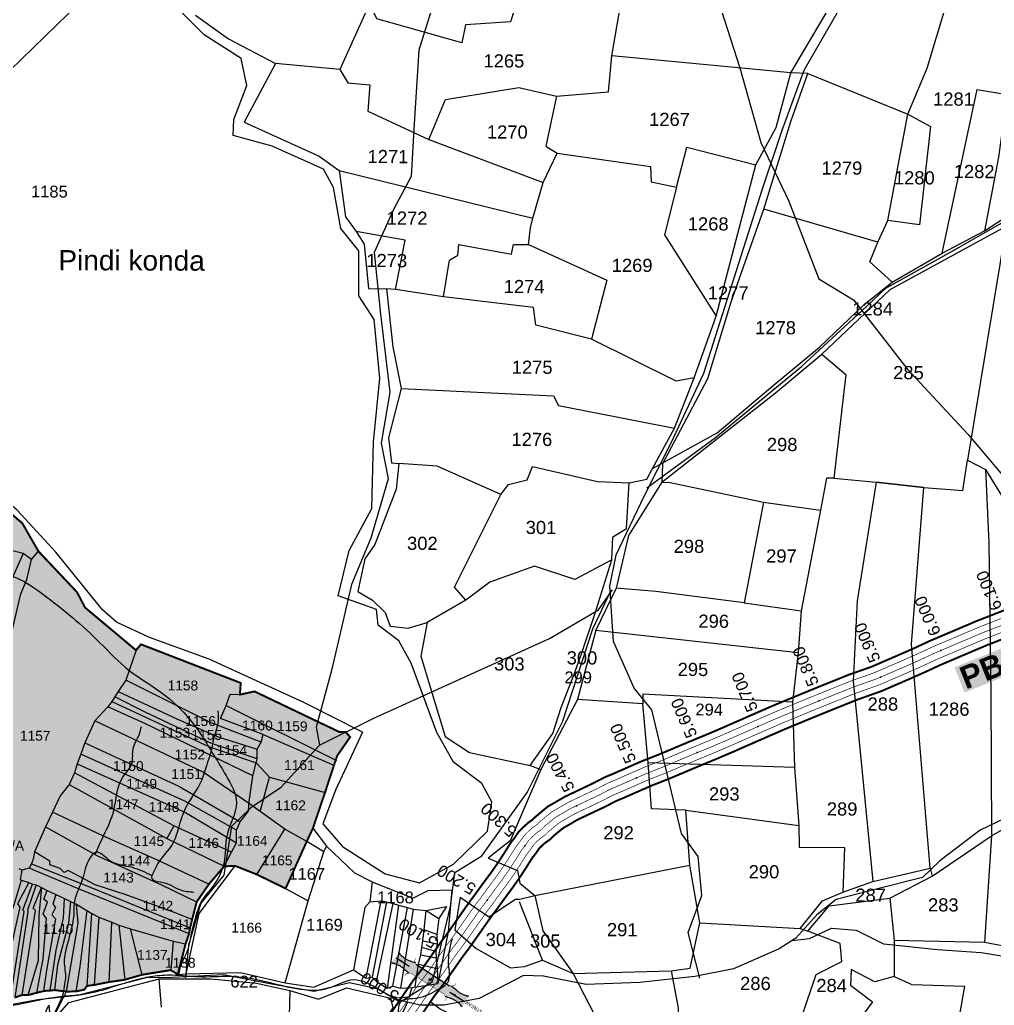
# Model space of a CAD drawing. Header units: inches. Extents: x 177544 to 239871, y 1610424 to 1630335.
# Drawn here: x 181402 to 182886, y 1617335 to 1618835 of the extents above; entities that cross this region are included whole.
import ezdxf
from ezdxf.enums import TextEntityAlignment as Align

# ---------------------------------------------------------------- set-up
doc = ezdxf.new("R2010")
doc.units = ezdxf.units.IN
doc.header["$MEASUREMENT"] = 0
doc.linetypes.add('HIDDEN2', pattern=[0.1875, 0.125, -0.0625])
for name, color, linetype in [('CANAL1', 7, 'Continuous'), ('CSMark', 72, 'Continuous'), ('HILLS', 3, 'Continuous'), ('PLOT', 7, 'Continuous'), ('PLOT NO', 7, 'Continuous'), ('PLOTS NO', 7, 'Continuous'), ('ROAD', 1, 'Continuous'), ('STREAM', 4, 'Continuous'), ('STRUCTURE', 5, 'Continuous'), ('text1', 7, 'Continuous'), ('text2', 7, 'Continuous'), ('Title', 7, 'Continuous'), ('wua1', 3, 'Continuous')]:
    doc.layers.add(name, color=color, linetype=linetype)
doc.styles.get("Standard").update_dxf_attribs({"font": 'arial.ttf'})
doc.dimstyles.get("Standard").update_dxf_attribs({"dimtxt": 0.18, "dimasz": 0.18, "dimexe": 0.18, "dimexo": 0.0625, "dimgap": 0.09, "dimtad": 0, "dimtih": 1, "dimtoh": 1, "dimdec": 4, "dimzin": 0, "dimdsep": 46, "dimtxsty": 'Standard', "dimcen": 0.09, "dimadec": 0, "dimazin": 0, "dimtfac": 1, "dimtdec": 4, "dimtofl": 0, "dimtmove": 0, "dimatfit": 3, "dimfxl": 1, "dimtolj": 1, "dimtzin": 0, "dimarcsym": 0})

# ---------------------------------------------------------------- blocks, each defined once
blk = doc.blocks.new('SP')
at = {"layer": 'STRUCTURE'}
h = blk.add_hatch(dxfattribs=at)
h.set_pattern_fill('DASH', color=256, scale=8, style=0)
edge = h.paths.add_edge_path()
edge.add_spline(control_points=[(769825.7, 1706742.1), (769825.3, 1706741.8), (769823.8, 1706740.8), (769820.9, 1706740.3), (769817, 1706739.7), (769811.4, 1706738.9), (769804, 1706739.7), (769798.4, 1706741), (769795.6, 1706741.6)], knot_values=[0, 0, 0, 0, 1.613557, 5.24513, 8.624976, 13.470124, 22.190216, 30.746377, 30.746377, 30.746377, 30.746377], degree=3, periodic=0)
edge.add_line((769795.6, 1706741.6), (769792.6, 1706739.6))
edge.add_line((769792.6, 1706739.6), (769732.6, 1706739.6))
edge.add_line((769732.6, 1706739.6), (769729.6, 1706741.6))
edge.add_spline(control_points=[(769729.6, 1706741.6), (769726.9, 1706740.9), (769721.3, 1706739.5), (769713.9, 1706738.5), (769708.3, 1706739.1), (769704.4, 1706739.6), (769701.5, 1706740), (769700, 1706741), (769699.5, 1706741.3)], knot_values=[0, 0, 0, 0, 8.556161, 17.276253, 22.121402, 25.501247, 29.13282, 30.746377, 30.746377, 30.746377, 30.746377], degree=3, periodic=0)
edge.add_line((769699.5, 1706741.3), (769699.5, 1706722.1))
edge.add_spline(control_points=[(769699.5, 1706722.1), (769700, 1706722.4), (769701.4, 1706723.4), (769704.3, 1706724), (769708.2, 1706724.5), (769713.8, 1706725.3), (769721.2, 1706724.5), (769726.8, 1706723.3), (769729.6, 1706722.6)], knot_values=[0, 0, 0, 0, 1.613557, 5.24513, 8.624976, 13.470124, 22.190216, 30.746377, 30.746377, 30.746377, 30.746377], degree=3, periodic=0)
edge.add_line((769729.6, 1706722.6), (769732.6, 1706724.6))
edge.add_line((769732.6, 1706724.6), (769792.6, 1706724.6))
edge.add_line((769792.6, 1706724.6), (769795.6, 1706722.6))
edge.add_spline(control_points=[(769795.6, 1706722.6), (769798.4, 1706723.3), (769803.9, 1706724.8), (769811.3, 1706725.8), (769817, 1706725.1), (769820.9, 1706724.7), (769823.8, 1706724.2), (769825.2, 1706723.3), (769825.7, 1706723)], knot_values=[0, 0, 0, 0, 8.556161, 17.276253, 22.121402, 25.501247, 29.13282, 30.746377, 30.746377, 30.746377, 30.746377], degree=3, periodic=0)
edge.add_line((769825.7, 1706723), (769825.7, 1706742.1))
h.paths.add_polyline_path([(769764.2, 1706732.1, -1), (769761.1, 1706732.1, -1)], flags=0)
h.paths.add_polyline_path([(769761.1, 1706732.1, 1), (769764.2, 1706732.1, 1)], flags=16)
at = {"layer": 'STRUCTURE', "const_width": 0.628}
for points in [[(769726.6, 1706747.6), (769726.6, 1706743.6), (769732.6, 1706739.6), (769792.6, 1706739.6), (769798.6, 1706743.6), (769798.6, 1706747.6)], [(769726.6, 1706716.6), (769726.6, 1706720.6), (769732.6, 1706724.6), (769792.6, 1706724.6), (769798.6, 1706720.6), (769798.6, 1706716.6)]]:
    blk.add_lwpolyline(points, dxfattribs=at)
at = {"layer": 'STRUCTURE', "color": 3}
blk.add_lwpolyline([(769732.6, 1706724.6), (769792.6, 1706724.6)], dxfattribs=at)
blk.add_lwpolyline([(769732.6, 1706724.6), (769792.6, 1706724.6)], dxfattribs=at)
at = {"layer": 'STRUCTURE', "color": 0}
blk.add_circle((769762.6, 1706732.1), 1.55, dxfattribs=at)
at = {"layer": 'STRUCTURE'}
for points in [[(769699.5, 1706741.3), (769700.9, 1706740.5), (769704.4, 1706739.6), (769707.8, 1706739.2), (769712.6, 1706738.8), (769721.3, 1706739.7), (769729.6, 1706741.6)], [(769825.7, 1706742.1), (769824.3, 1706741.3), (769820.8, 1706740.3), (769817.5, 1706739.8), (769812.7, 1706739.2), (769804, 1706739.9), (769795.6, 1706741.6)], [(769699.5, 1706722.1), (769700.9, 1706723), (769704.4, 1706724), (769707.7, 1706724.5), (769712.5, 1706725), (769721.2, 1706724.4), (769729.6, 1706722.6)], [(769825.7, 1706723), (769824.3, 1706723.8), (769820.8, 1706724.7), (769817.4, 1706725.1), (769812.6, 1706725.5), (769803.9, 1706724.6), (769795.6, 1706722.6)]]:
    blk.add_spline(points, degree=3, dxfattribs=at)
at = {"layer": 'STRUCTURE', "color": 0}
blk.add_text('STREAM', height=5, dxfattribs=at).set_placement((769684.3, 1706732.1), align=Align.MIDDLE_CENTER)
for points in [[(769727.4, 1706732.1), (769700.8, 1706732.1)], [(769824.4, 1706732.1), (769800.5, 1706732.1)]]:
    blk.add_leader(points, dimstyle='Standard', override={"dimasz": 10, "dimgap": 0.09, "dimtad": 0}, dxfattribs=at)
blk = doc.blocks.new('8888')
at = {"layer": 'Title', "color": 5, "insert": (195105.1, 1605625), "char_height": 23, "width": 173.819, "attachment_point": 1, "rotation": 320.8039, "bg_fill": 1, "box_fill_scale": 1.1, "bg_fill_color": 7, "bg_fill_true_color": 16777215, "bg_fill_transparency": 0}
blk.add_mtext('{\\fArial|b1|i0|c0|p34;\\C1;PBC}', dxfattribs=at)
at = {"layer": 'Title', "color": 1}
blk.add_leader([(195232.7, 1605504.6), (195154, 1605569)], dimstyle='Standard', override={"dimtxt": 5, "dimasz": 50, "dimgap": 0.09, "dimtad": 0, "dimzin": 2}, dxfattribs=at)

msp = doc.modelspace()

# ---------------------------------------------------------------- hatches: boundary and pattern name
at = {"layer": 'PLOTS NO', "true_color": 0xcd6928}
h = msp.add_hatch(dxfattribs=at)
h.set_pattern_fill('ANSI31', color=32)
h.set_pattern_definition([(45, (0, 0), (-0.088388347648, 0.088388347648), [])])
h.paths.add_polyline_path([(180567.2, 1616489.7), (180543.4, 1616499.2), (180501.2, 1616529.8), (180454.1, 1616552.7), (180400.5, 1616591.4), (180293.4, 1616654.9), (180149, 1616707), (180137.4, 1616784.4), (180286.2, 1616896.9), (180299.6, 1616942.3), (180306.3, 1616950.2), (180425.9, 1617049.3), (180471.1, 1617092.9), (180451.2, 1617106), (180441.2, 1617140.7), (180484.7, 1617214.9), (180490.7, 1617222.7), (180493, 1617229.1), (180494, 1617238.5), (180498.2, 1617249.7), (180498.9, 1617268.5), (180505.2, 1617289.1), (180507.7, 1617303.5), (180502.3, 1617331.6), (180539.4, 1617379.1), (180579, 1617445.9), (180609.9, 1617492.4), (180620.9, 1617500.4), (180630, 1617515.2), (180639.2, 1617522.8), (180642.9, 1617531.8), (180651.4, 1617547.2), (180657.9, 1617557.7), (180671.2, 1617591.5), (180649.8, 1617600.2), (180656.2, 1617627.5), (180679.3, 1617632.4), (180696.2, 1617691.7), (180728.7, 1617716.1), (180743.4, 1617773.1), (180778.5, 1617902.2), (180788.1, 1617962.9), (180673.4, 1618095.5), (180658.4, 1618181.2), (180642.5, 1618267.8), (180620.4, 1618338.4), (180615.1, 1618435.6), (180608, 1618618.5), (180599.2, 1618818.8), (180572.6, 1618946.9), (180506.3, 1619055.6), (180509.5, 1619136.7), (180782.8, 1618988.9), (180809.1, 1618937.1), (180890.9, 1618835.1), (180997.4, 1618768.9), (181053.2, 1618724.1), (181115.5, 1618663), (181124.8, 1618645.9), (181179.4, 1618625.6), (181211.4, 1618604.2), (181228, 1618540.2), (181223.5, 1618467.1), (181200.5, 1618375.4), (181193, 1618355.2), (181181.5, 1618269.2), (181238.3, 1618233.3), (181294.2, 1618197.3), (181337.4, 1618175.3), (181356.6, 1618142.3), (181351.1, 1618115.1), (181405.8, 1618068.9), (181430.4, 1618026), (181489.1, 1617963.9), (181501.4, 1617940.4), (181579, 1617875.4), (181586.5, 1617884.4), (181738.4, 1617825.6), (181737.1, 1617807.9), (181759.4, 1617812.7), (181888.9, 1617750.8), (181897.6, 1617751.2), (181905, 1617743.4), (181885.1, 1617714.6), (181880.3, 1617700.3), (181866.7, 1617658.8), (181848.2, 1617604.4), (181838.8, 1617584.2), (181806.7, 1617512.7), (181762.8, 1617534.1), (181730.1, 1617547.1), (181713.2, 1617546.5), (181689.9, 1617519.3), (181671.3, 1617492.3), (181664.3, 1617465.3), (181661.2, 1617452.7), (181659.7, 1617443.9), (181654.4, 1617428.3), (181642.5, 1617382), (181631.8, 1617388.5), (181588.5, 1617381.5), (181561.7, 1617373.8), (181538.2, 1617370.4), (181515.4, 1617365.9), (181504.5, 1617364.5), (181499.9, 1617358.6), (181487.5, 1617356.1), (181473.1, 1617355.8), (181455.1, 1617358.1), (181448.2, 1617357.3), (181439.2, 1617356.8), (181427.9, 1617354), (181414.3, 1617350.4), (181405.5, 1617350.6), (181394.5, 1617346.8), (181387.7, 1617345), (181375.9, 1617343.5), (181364, 1617340.9), (181346.2, 1617338.4), (181339.1, 1617335), (181330.1, 1617340.4), (181313.6, 1617344.1), (181301.9, 1617352.8), (181293.8, 1617359.9), (181283.4, 1617356), (181275.1, 1617352), (181254.1, 1617349.7), (181239.5, 1617348.7), (181216.7, 1617340.3), (181199.8, 1617333.5), (181193.8, 1617341.8), (181195.6, 1617375.3), (181193.3, 1617390.5), (181197.9, 1617413.6), (181188.5, 1617417.2), (181178.5, 1617430.1), (181151.2, 1617447.3), (181137.6, 1617451), (181113.7, 1617457.7), (181085.3, 1617470.3), (181047.3, 1617467.9), (181035.6, 1617459.5), (181021, 1617467.7), (181008.2, 1617463.8), (180992.3, 1617450.8), (180974.3, 1617444.5), (180947.5, 1617432.9), (180935.7, 1617422.7), (180919.8, 1617416.3), (180899.1, 1617391.1), (180887.6, 1617387.7), (180868.5, 1617376.6), (180841.8, 1617348), (180774.2, 1617318), (180754.6, 1617307.9), (180707.8, 1617272.2), (180700.7, 1617270.4), (180697.9, 1617260.3), (180681.9, 1617241.9), (180678.7, 1617229.4), (180667.9, 1617205.8), (180665.2, 1617164.1), (180602.8, 1617121.2), (180594.4, 1617112.6), (180591.5, 1617108.7), (180589.7, 1617100.3), (180587, 1617091.7), (180587.2, 1617082.7), (180599, 1617051.5), (180604, 1617041.2), (180613.2, 1617024.7), (180617.5, 1617014.8), (180619.9, 1617009.1), (180624.7, 1616972.9), (180631.6, 1616949.1), (180645.1, 1616923.9), (180643, 1616897.4), (180663.4, 1616869.9), (180685.1, 1616850.6), (180702.3, 1616835.3), (180738.2, 1616809.2), (180779.5, 1616771.5), (180761.1, 1616726.6), (180718.6, 1616664.5), (180708.8, 1616645.8), (180676.7, 1616623.4), (180640.9, 1616593.8), (180631.5, 1616570.3), (180617.1, 1616547.5)])

# ---------------------------------------------------------------- linework, layer by layer
at = {"layer": 'CANAL1', "color": 200, "const_width": 3}
for points in [[(181962.7, 1617316.8), (182000.5, 1617372.1), (182015.7, 1617392), (182043.2, 1617431.4), (182052.4, 1617443.6), (182059.9, 1617454.2), (182087.5, 1617493.6), (182095.2, 1617503.7), (182105, 1617517.4), (182120.1, 1617537.7), (182129, 1617550.5), (182139.6, 1617566.8), (182144.5, 1617574.5), (182149.9, 1617583.1), (182155.6, 1617590.3), (182161.3, 1617598.7), (182169.4, 1617606.9), (182176.1, 1617612.9), (182182.9, 1617617.7), (182185.9, 1617620.8), (182193.3, 1617627.1), (182205.6, 1617637.3), (182232.1, 1617652.6), (182257.8, 1617664.8), (182274.4, 1617672.7), (182292.4, 1617682), (182305.9, 1617687.6), (182348.9, 1617706.5), (182375.5, 1617716.9), (182419.3, 1617735.4), (182447.5, 1617747), (182470.9, 1617757), (182495.3, 1617767.7), (182510.8, 1617774.5), (182526.7, 1617781.5), (182553.6, 1617793.1), (182595.5, 1617810.4), (182621.8, 1617821.1), (182664.3, 1617838.2), (182698.4, 1617850.2), (182742.1, 1617869.1), (182763.5, 1617878.5), (182786.5, 1617889.2), (182858.9, 1617920), (182935.7, 1617949.9)], [(181996.1, 1617294.7), (182032.9, 1617348.7), (182048, 1617368.5), (182075.5, 1617407.9), (182084.6, 1617420), (182092.5, 1617431.1), (182119.8, 1617470), (182127.3, 1617479.9), (182137.4, 1617493.9), (182152.5, 1617514.4), (182162.2, 1617528.1), (182173.4, 1617545.3), (182178.3, 1617553.2), (182182.6, 1617559.9), (182187.9, 1617566.6), (182192.3, 1617573.2), (182197, 1617577.9), (182201.1, 1617581.6), (182209.1, 1617587.3), (182213.2, 1617591.5), (182219, 1617596.4), (182228.6, 1617604.3), (182250.7, 1617617.2), (182274.9, 1617628.7), (182292.2, 1617636.8), (182309.4, 1617645.7), (182321.7, 1617650.9), (182364.2, 1617669.5), (182390.6, 1617679.8), (182434.7, 1617698.5), (182462.9, 1617710.1), (182486.8, 1617720.3), (182511.4, 1617731.1), (182526.9, 1617737.9), (182542.6, 1617744.8), (182569.2, 1617756.3), (182610.6, 1617773.4), (182636.7, 1617784), (182678.4, 1617800.7), (182713, 1617812.9), (182758.1, 1617832.4), (182780, 1617842.1), (182802.8, 1617852.7), (182874, 1617883), (182949.4, 1617912.3)]]:
    msp.add_lwpolyline(points, dxfattribs=at)
at = {"layer": 'CANAL1', "color": 5, "const_width": 1}
for points in [[(181971.1, 1617311.3), (182008.6, 1617366.2), (182023.8, 1617386.1), (182051.2, 1617425.6), (182060.4, 1617437.7), (182068, 1617448.4), (182095.5, 1617487.7), (182103.2, 1617497.7), (182113.1, 1617511.5), (182128.2, 1617531.9), (182137.3, 1617544.9), (182148.1, 1617561.5), (182152.9, 1617569.2), (182158.1, 1617577.3), (182163.7, 1617584.4), (182169.1, 1617592.3), (182176.3, 1617599.6), (182182.4, 1617605.1), (182189.5, 1617610.1), (182192.7, 1617613.5), (182199.7, 1617619.4), (182211.4, 1617629), (182236.8, 1617643.7), (182262.1, 1617655.8), (182278.9, 1617663.7), (182296.7, 1617672.9), (182309.9, 1617678.5), (182352.7, 1617697.3), (182379.3, 1617707.6), (182423.2, 1617726.2), (182451.3, 1617737.8), (182474.9, 1617747.8), (182499.3, 1617758.6), (182514.8, 1617765.4), (182530.7, 1617772.3), (182557.5, 1617783.9), (182599.3, 1617801.2), (182625.5, 1617811.8), (182667.8, 1617828.8), (182702.1, 1617840.9), (182746.1, 1617859.9), (182767.6, 1617869.4), (182790.6, 1617880.1), (182862.7, 1617910.8), (182939.1, 1617940.5)], [(181987.7, 1617300.2), (182024.8, 1617354.5), (182039.9, 1617374.4), (182067.4, 1617413.8), (182076.6, 1617425.9), (182084.4, 1617436.9), (182111.7, 1617475.9), (182119.3, 1617485.8), (182129.3, 1617499.8), (182144.4, 1617520.2), (182153.9, 1617533.7), (182164.9, 1617550.7), (182169.8, 1617558.6), (182174.4, 1617565.7), (182179.8, 1617572.6), (182184.6, 1617579.5), (182190.1, 1617585.1), (182194.9, 1617589.4), (182202.6, 1617594.9), (182206.4, 1617598.8), (182212.6, 1617604), (182222.8, 1617612.6), (182246.1, 1617626), (182270.6, 1617637.7), (182287.7, 1617645.8), (182305.1, 1617654.8), (182317.8, 1617660.1), (182360.4, 1617678.8), (182386.8, 1617689.1), (182430.9, 1617707.7), (182459.1, 1617719.3), (182482.8, 1617729.5), (182507.4, 1617740.3), (182522.9, 1617747.1), (182538.6, 1617754), (182565.3, 1617765.5), (182606.8, 1617782.7), (182633, 1617793.3), (182674.8, 1617810.1), (182709.4, 1617822.3), (182754.1, 1617841.6), (182775.9, 1617851.2), (182798.7, 1617861.8), (182870.2, 1617892.2), (182946, 1617921.7)]]:
    msp.add_lwpolyline(points, dxfattribs=at)
at = {"layer": 'CANAL1', "color": 1, "linetype": 'HIDDEN2', "ltscale": 4, "const_width": 1}
msp.add_lwpolyline([(181979.4, 1617305.8), (182016.7, 1617360.4), (182027.1, 1617374), (182031.8, 1617380.2), (182059.3, 1617419.7), (182068.5, 1617431.8), (182076.2, 1617442.6), (182103.6, 1617481.8), (182111.2, 1617491.8), (182121.2, 1617505.6), (182136.3, 1617526), (182145.6, 1617539.3), (182156.5, 1617556.1), (182161.4, 1617563.9), (182166.2, 1617571.5), (182171.7, 1617578.5), (182176.8, 1617585.9), (182183.2, 1617592.4), (182188.6, 1617597.3), (182196, 1617602.5), (182199.6, 1617606.2), (182206.1, 1617611.7), (182217.1, 1617620.8), (182241.4, 1617634.9), (182266.4, 1617646.7), (182283.3, 1617654.7), (182300.9, 1617663.8), (182313.8, 1617669.3), (182356.6, 1617688), (182383.1, 1617698.4), (182427, 1617717), (182455.2, 1617728.5), (182478.8, 1617738.6), (182503.4, 1617749.4), (182518.9, 1617756.2), (182534.6, 1617763.2), (182561.4, 1617774.7), (182603.1, 1617791.9), (182629.2, 1617802.6), (182671.3, 1617819.5), (182705.7, 1617831.6), (182750.1, 1617850.7), (182771.7, 1617860.3), (182794.7, 1617871), (182866.4, 1617901.5), (182942.6, 1617931.1)], dxfattribs=at)
at = {"layer": 'HILLS'}
for points in [[(181924, 1617750.5), (181834.3, 1617796), (181690.1, 1617861.6), (181599.7, 1617895), (181549.1, 1617918.4), (181527.7, 1617936.7), (181456.7, 1618024.9), (181397.9, 1618088.5), (181373.2, 1618110.1), (181366.8, 1618165.2), (181330, 1618200.1), (181239.6, 1618256.5), (181202.8, 1618283.6), (181200.8, 1618328.8), (181247.4, 1618541.9), (181230.5, 1618601.4), (181199.2, 1618630.2), (181147.5, 1618650.8), (181110.1, 1618692.8), (181027.7, 1618763.7), (180920.3, 1618833.2), (180861, 1618897.4)], [(181924, 1617750.5), (181882.7, 1617662.3), (181863.3, 1617611.1), (181893.5, 1617576.9), (181958.5, 1617535.2), (182010.5, 1617521.5), (182062.2, 1617549.6), (182114.1, 1617600), (182120.7, 1617644.6), (182105.6, 1617672.4), (182062.2, 1617704.9), (182037, 1617750.4), (181998, 1617855.5), (181979.1, 1617889.5), (181947.8, 1617913.6), (181944.9, 1617937.2), (181886.6, 1617958.1), (181903.4, 1618027.3), (181937.8, 1618091), (181940.5, 1618192.4), (181950, 1618289.5), (181941.7, 1618378.9), (181918.1, 1618415.1), (181918.4, 1618483.6), (181891, 1618517.2), (181879.4, 1618579.9), (181864.3, 1618607.7), (181786.2, 1618642.6), (181726.8, 1618659), (181728, 1618683.3), (181747.7, 1618735), (181739.1, 1618776.3), (181682.5, 1618812.1), (181624.4, 1618871.2)]]:
    msp.add_lwpolyline(points, dxfattribs=at)
at = {"layer": 'PLOT'}
for points in [[(182114.1, 1619512.4), (182109, 1619485.1), (182104.7, 1619471.4), (182102.9, 1619455.3), (182101.9, 1619442.8), (182102.4, 1619416.3), (182098.4, 1619390.9), (182087.3, 1619363.2), (182071.4, 1619254.5), (182062.5, 1619211.8), (182050.2, 1619127.2), (182035.8, 1619043.5), (182050.6, 1619042.9), (182043, 1618951), (181976, 1618940), (181948.7, 1618928.2), (181934.2, 1618859.6), (181889, 1618759.6), (181791.1, 1618768.5)], [(182178.8, 1617700.2), (182213.4, 1617748.5), (182226.3, 1617788.2), (182245.9, 1617839), (182256.6, 1617868.6), (182277.9, 1617931.8), (182303.5, 1618013.2), (182305, 1618048), (182325.8, 1618060.8), (182329.9, 1618130.2), (182356.7, 1618135.8), (182365.2, 1618152.1), (182398.5, 1618213.4), (182428.8, 1618290.1), (182462, 1618384.2), (182522.4, 1618614.4), (182553.6, 1618671.4), (182575.8, 1618754.5), (182639.9, 1618862.2), (182695.8, 1619003), (182716.2, 1619060.7)], [(182187.7, 1618953.1), (182148.8, 1618832.1), (182080.3, 1618827.5), (182075.1, 1618800.1), (181945.8, 1618836.5), (181934.2, 1618859.6)], [(182380.3, 1618158.8), (182449.2, 1618289), (182485.1, 1618406), (182534.5, 1618546.6), (182576, 1618680.2), (182601.8, 1618753.6), (182575.8, 1618754.5), (182303.1, 1618780.2), (182334.8, 1618963.4), (182449.3, 1618964.9)], [(182729.8, 1618435.6), (182695.8, 1618466.9), (182708.4, 1618496.5), (182723.4, 1618529.5), (182753.8, 1618691.6), (182783.4, 1618761.6), (182840.1, 1618950.8)], [(182365.2, 1618152.1), (182463.7, 1618206.3), (182552.1, 1618280.7), (182619.4, 1618336.9), (182687.2, 1618401.6), (182729.8, 1618435.6), (182806.1, 1618480.1), (182870.7, 1618513.7), (183001.8, 1618599.2), (183012.6, 1618614.2), (183037.1, 1618635.9), (183143.4, 1618706.8), (183191.3, 1618749), (183220.9, 1618755.8), (183379.8, 1618884)], [(181669.5, 1618841.9), (181719.9, 1618806), (181791.1, 1618768.5), (181743.4, 1618679.1), (181857.6, 1618627.6), (181888.4, 1618605.6), (181897.7, 1618535.4), (181914.3, 1618513), (181926.2, 1618493.5), (181933, 1618426.2), (181960.4, 1618425.7), (181970.1, 1618337.2), (181982.5, 1618273.7), (181963.5, 1618198.6), (181968, 1618160.9), (181979.1, 1618159.8), (181974.9, 1618120.5), (181942.5, 1618036.6), (181927.4, 1618014.6), (181916.5, 1617964.9), (181938.8, 1617951.5), (181958.1, 1617932.7), (181965.7, 1617911.9), (181993.1, 1617908.8), (182022.2, 1617917.7), (182012.5, 1617866.3), (182049.8, 1617743.9), (182086.4, 1617719.9), (182178.8, 1617700.2), (182195.3, 1617693.7), (182148.4, 1617585.3), (182114.9, 1617558.8), (182159.9, 1617540.2), (182163.5, 1617520.8), (182186, 1617502.3), (182198.1, 1617448.2), (182244.2, 1617383.2), (182285.9, 1617302.7)], [(182806.1, 1618480.1), (182859.2, 1618729.1), (182905, 1618721.4), (182980.5, 1618723.8), (183001.6, 1618736.5), (183066.8, 1618772.9), (183072.9, 1618785.3), (183093.2, 1618800.8)], [(182219.3, 1618718.9), (182298.4, 1618725.2), (182303.1, 1618780.2)], [(181889, 1618759.6), (181901.4, 1618738.9), (181934.8, 1618736), (181931.9, 1618695.9), (182024.6, 1618652.8), (182199, 1618587.3), (182219.9, 1618632.2), (182362.1, 1618611.8), (182363.2, 1618588.4), (182401.5, 1618580.1), (182417.3, 1618641.4), (182522.4, 1618614.4)], [(182601.8, 1618753.6), (182753.8, 1618691.6), (182788.6, 1618672.9), (182771.7, 1618522.8), (182723.4, 1618529.5)], [(182024.6, 1618652.8), (182049.9, 1618713.8), (182161.5, 1618731.8), (182219.3, 1618718.9), (182203, 1618642.7), (182219.9, 1618632.2)], [(182905, 1618721.4), (182892, 1618626.1), (182870.7, 1618513.7)], [(181888.4, 1618605.6), (182183, 1618533)], [(182380.3, 1618158.8), (182379.3, 1618131.4), (182552.4, 1618267.3), (182622.9, 1618326.2), (182726.8, 1618424.5), (182903.4, 1618520.9), (182993.8, 1618576.5), (183001.8, 1618599.2)], [(182047.2, 1618413.4), (182056.4, 1618469.1), (182069.1, 1618476.7), (182070.5, 1618493.1), (182150.8, 1618478.5), (182153.8, 1618492.9), (182176.5, 1618493.1), (182179.4, 1618518.5), (182183, 1618533), (182199, 1618587.3)], [(182401.5, 1618580.1), (182383.5, 1618507.6), (182462, 1618384.2)], [(182708.4, 1618496.5), (182534.5, 1618546.6)], [(182903.4, 1618520.9), (182844.7, 1618164.7), (182872.3, 1618150.4), (182972.7, 1617987), (182956.6, 1617837.2), (182967.6, 1617825.6), (182968.6, 1617628.5)], [(181973.8, 1618424.8), (181988.9, 1618499.6), (181914.3, 1618513)], [(182176.5, 1618493.1), (182295.9, 1618438.9), (182272.2, 1618348.7)], [(182428.8, 1618290.1), (182401.1, 1618285.1), (182272.2, 1618348.7), (182187.5, 1618370.4), (182184.1, 1618396.9), (182047.2, 1618413.4), (181973.8, 1618424.8), (181960.4, 1618425.7)], [(182622.9, 1618326.2), (182659.7, 1618295.2), (182641.3, 1618137.5), (182629.9, 1618137.2), (182621.2, 1618088.6), (182591.5, 1617935.4), (182586.8, 1617871.8), (182578.4, 1617796.4), (182581.3, 1617696.8), (182588, 1617608.5), (182588.6, 1617575.7), (182657.5, 1617575.2), (182655.2, 1617507)], [(181419.9, 1618013.7), (181407.4, 1618022.7), (181327.7, 1618042.5), (181321.7, 1618045), (181275.9, 1618092.5), (181242.1, 1618125), (181226.5, 1618146.8), (181188.8, 1618191.5), (181164.9, 1618240.1), (181181.5, 1618269.2)], [(181982.5, 1618273.7), (182214.4, 1618262.7), (182222.3, 1618247.9), (182398.5, 1618213.4)], [(182134.1, 1618112.7), (182037.6, 1618155.4), (181979.1, 1618159.8)], [(182641.3, 1618137.5), (182705.5, 1618131.2), (182778.2, 1618123), (182837.5, 1618118.6), (182844.7, 1618164.7)], [(182080.8, 1617951.7), (182063.9, 1617971.5), (182134.1, 1618112.7), (182145.9, 1618127.8), (182174.4, 1618134.8), (182182.4, 1618155.2), (182281.5, 1618132.2), (182329.9, 1618130.2)], [(182872.3, 1618150.4), (182877.2, 1618039.5), (182880.1, 1617807.1), (182881.1, 1617593.1), (182870.4, 1617430.9)], [(182379.3, 1618131.4), (182328.5, 1618050), (182309.9, 1617969.9), (182279.2, 1617905.8), (182251.1, 1617800.2), (182195.3, 1617693.7)], [(182379.3, 1618131.4), (182391.9, 1618130.9), (182534.1, 1618101), (182621.2, 1618088.6)], [(182778.2, 1618123), (182705.5, 1618131.2), (182676.7, 1617950.6), (182670.9, 1617828.8), (182684.6, 1617689.8), (182700.6, 1617523.4)], [(181351.1, 1618115.1), (181405.8, 1618068.9), (181430.4, 1618026), (181489.1, 1617963.9), (181501.4, 1617940.4), (181579, 1617875.4), (181586.5, 1617884.4), (181738.4, 1617825.6), (181737.1, 1617807.9), (181759.4, 1617812.7), (181888.9, 1617750.8), (181897.6, 1617751.2), (181905, 1617743.4), (181885.1, 1617714.6), (181848.2, 1617604.4), (181869, 1617577.1), (181911.5, 1617536.6), (181938.7, 1617522.9), (182000.6, 1617498.2), (182023.7, 1617509.9), (182059.9, 1617510.6), (182054.2, 1617446.9), (182038.4, 1617367.9)], [(182788, 1617543.8), (182759.7, 1617884.9), (182778.2, 1618123)], [(182534.1, 1618101), (182504.9, 1617947.6), (182591.5, 1617935.4)], [(181407.4, 1618022.7), (181342.9, 1617879)], [(181382.1, 1617870.7), (181403.6, 1617961.2), (181412.7, 1617982.9), (181419.9, 1618013.7), (181430.4, 1618026)], [(182303.5, 1618013.2), (182247, 1617983.3), (182185.8, 1618003.6), (182117.7, 1617978.9), (182080.8, 1617951.7), (182022.2, 1617917.7)], [(182504.9, 1617947.6), (182370.4, 1617964.7), (182309.9, 1617969.9)], [(182279.2, 1617905.8), (182586.8, 1617871.8)], [(181579, 1617875.4), (181563.6, 1617829.7), (181551.9, 1617812.7), (181546.7, 1617804.3), (181542.1, 1617797.3), (181536.1, 1617789.5), (181516.5, 1617768), (181501, 1617734.5), (181495.2, 1617717.3), (181489.5, 1617702.7), (181485.3, 1617688.9), (181477.4, 1617671.1), (181463.5, 1617653.9), (181451.8, 1617628.8), (181441.1, 1617606.7), (181424.5, 1617568.4), (181422.5, 1617557.5), (181419.8, 1617550.5), (181416.3, 1617543.8), (181405.4, 1617540.6), (181401, 1617542.9)], [(181769.4, 1617735.7), (181693.3, 1617765), (181563.6, 1617829.7)], [(181551.9, 1617812.7), (181641.9, 1617770.4), (181704.1, 1617743.7), (181763.5, 1617724.7)], [(181405.4, 1617540.6), (181402.8, 1617526.2), (181404.8, 1617525.6), (181415.7, 1617521.8), (181421.2, 1617519.3), (181426.9, 1617518.1), (181435.1, 1617514.1), (181443.7, 1617509.6), (181457.1, 1617503.5), (181470.1, 1617497.7), (181479.2, 1617493.1), (181488.2, 1617488.9), (181504, 1617479.1), (181511.7, 1617474.9), (181522.3, 1617468.9), (181542.3, 1617461.4), (181552.7, 1617457.1), (181570.6, 1617451.1), (181635.5, 1617432.8), (181654.4, 1617428.3), (181659.7, 1617443.9), (181661.2, 1617452.7), (181664.3, 1617465.3), (181671.3, 1617492.3), (181689.9, 1617519.3), (181713.2, 1617546.5), (181724.4, 1617568.1), (181731.8, 1617582), (181731.7, 1617601.7), (181737.3, 1617614.2), (181750, 1617630.2), (181751.2, 1617645.1), (181757, 1617684), (181762.1, 1617703.8), (181763.5, 1617710.2), (181763.5, 1617724.7), (181769.4, 1617735.7), (181772.5, 1617747.1), (181707.4, 1617771.5), (181716, 1617791.4), (181722.1, 1617808.3), (181737.1, 1617807.9)], [(181542.1, 1617797.3), (181690.9, 1617728.2), (181762.1, 1617703.8)], [(181763.5, 1617710.2), (181693.9, 1617733.6), (181593, 1617781), (181546.7, 1617804.3)], [(182437.2, 1617460.5), (182421.8, 1617548.3), (182416.2, 1617631.9), (182363.5, 1617634), (182358.5, 1617704.2), (182350.4, 1617793.9), (182251.1, 1617800.2)], [(182578.4, 1617796.4), (182350.5, 1617808.3), (182350.4, 1617793.9)], [(181757, 1617684), (181592.2, 1617764.1), (181536.1, 1617789.5)], [(181716, 1617791.4), (181884, 1617707.6)], [(181681, 1617689.9), (181516.5, 1617768)], [(181772.5, 1617747.1), (181881, 1617699.9)], [(181501, 1617734.5), (181644.2, 1617668.7), (181737.3, 1617614.2)], [(181731.7, 1617601.7), (181653.3, 1617645.5), (181495.2, 1617717.3)], [(181489.5, 1617702.7), (181654.4, 1617628.4), (181731.8, 1617582)], [(181768, 1617629.8), (181782, 1617682.2), (181762.1, 1617703.8)], [(182581.3, 1617696.8), (182358.5, 1617704.2)], [(181724.4, 1617568.1), (181636.3, 1617608.2), (181485.3, 1617688.9)], [(181864.8, 1617568.6), (181838.8, 1617584.2), (181805.6, 1617602.9), (181768, 1617629.8), (181750.1, 1617642.4), (181681, 1617689.9)], [(181782, 1617682.2), (181866.7, 1617658.8)], [(181477.4, 1617671.1), (181625.8, 1617588.7), (181713.2, 1617546.5)], [(181689.9, 1617519.3), (181611.6, 1617556), (181528.6, 1617593), (181451.8, 1617628.8)], [(182244.2, 1617383.2), (182393.6, 1617387.2), (182422.8, 1617391.6), (182437.2, 1617460.5), (182590.1, 1617451.6), (182624, 1617493.8), (182655.2, 1617507), (182700.6, 1617523.4), (182788, 1617543.8), (182790.9, 1617531.4), (182881.1, 1617593.1), (182934.9, 1617624.1)], [(182416.2, 1617631.9), (182588, 1617608.5)], [(181441.1, 1617606.7), (181519.3, 1617562.8), (181617.9, 1617518.4), (181671.3, 1617492.3)], [(181636.3, 1617608.2), (181625.8, 1617588.7)], [(181762.8, 1617534.1), (181805.6, 1617602.9)], [(181848.2, 1617604.4), (181838.8, 1617584.2), (181806.7, 1617512.7)], [(181655.4, 1617382.7), (181675, 1617474.5), (181730.1, 1617547.1), (181762.8, 1617534.1), (181806.7, 1617512.7), (181840.9, 1617494), (181864.8, 1617568.6), (181869, 1617577.1)], [(181664.3, 1617465.3), (181636.1, 1617476.7), (181562.5, 1617503.6), (181517, 1617518.5), (181475.8, 1617540), (181469.6, 1617537.3), (181463.5, 1617543.2), (181447.8, 1617549), (181447.9, 1617554.5), (181424.5, 1617568.4)], [(181659.7, 1617443.9), (181491.2, 1617512), (181416.3, 1617543.8)], [(181419.8, 1617550.5), (181493, 1617521.6), (181661.2, 1617452.7)], [(182072.4, 1617499.5), (182116.1, 1617469.6), (182156.9, 1617496.5), (182163.5, 1617496.4), (182186, 1617502.3), (182421.8, 1617548.3)], [(182590.1, 1617451.6), (182601.5, 1617447.9), (182634.2, 1617486.3), (182726.7, 1617497.8), (182790.9, 1617531.4)], [(181364, 1617340.9), (181373, 1617427.6), (181393.5, 1617488.2), (181404.8, 1617525.6)], [(181415.7, 1617521.8), (181398.8, 1617489.2), (181402, 1617484.4), (181385.3, 1617408.8), (181375.9, 1617343.5)], [(181387.7, 1617345), (181408.6, 1617477.5), (181406.6, 1617480), (181421.2, 1617519.3)], [(181426.9, 1617518.1), (181414, 1617480), (181414.5, 1617477), (181394.5, 1617346.8)], [(181405.5, 1617350.6), (181426, 1617479.2), (181422.5, 1617483), (181435.1, 1617514.1)], [(181435.1, 1617514.1), (181431.2, 1617472), (181430.2, 1617403.1), (181414.3, 1617350.4)], [(181938.7, 1617522.9), (181935, 1617492.3), (181927.2, 1617483.8), (181910, 1617388.9)], [(181427.9, 1617354), (181437.8, 1617405.6), (181442.8, 1617467.3), (181437.8, 1617474.1), (181444, 1617492), (181438.5, 1617496.5), (181443.7, 1617509.6)], [(181457.1, 1617503.5), (181452.1, 1617489), (181456.6, 1617483.7), (181450.8, 1617472.6), (181456.3, 1617466.5), (181442.7, 1617388.3), (181438.9, 1617360.7), (181439.2, 1617356.8)], [(181448.2, 1617357.3), (181457.2, 1617419.1), (181468.5, 1617468), (181470.1, 1617497.7)], [(182072.4, 1617499.5), (182064.2, 1617449.9), (182097, 1617421.3), (182148.9, 1617392.1), (182170.3, 1617394), (182198, 1617403.6), (182162.8, 1617492.4)], [(182726.7, 1617497.8), (182733.1, 1617434.2), (182870.4, 1617430.9), (183009.5, 1617404.7)], [(181479.2, 1617493.1), (181476, 1617459.7), (181459.4, 1617396.6), (181455.1, 1617358.1)], [(181473.1, 1617355.8), (181490.9, 1617459.8), (181488.2, 1617488.9)], [(181805.9, 1617369), (181840.9, 1617494)], [(181929.4, 1617376.4), (181952.4, 1617494)], [(181935, 1617492.3), (181952.4, 1617494), (181960.2, 1617492.3), (181970.6, 1617489.7), (181978.4, 1617487.4), (181992.4, 1617483.9), (182000.7, 1617481.5), (182020.7, 1617479.1), (182051.6, 1617485.5), (182039.9, 1617467), (182036.7, 1617442.6), (182037.2, 1617428.6), (182035.4, 1617416.9), (182036, 1617407.4), (182037.6, 1617390.7), (182038.4, 1617367.9)], [(181960.2, 1617492.3), (181938.5, 1617378)], [(181945.2, 1617371), (181970.6, 1617489.7)], [(181978.4, 1617487.4), (181961.3, 1617361.1)], [(181970.1, 1617364.2), (181992.4, 1617483.9)], [(181504, 1617479.1), (181493.7, 1617394), (181487.5, 1617356.1)], [(181504.5, 1617364.5), (181511.7, 1617474.9)], [(181522.3, 1617468.9), (181515.4, 1617365.9)], [(182000.7, 1617481.5), (181981.6, 1617360.8)], [(182004, 1617362.9), (182009.2, 1617397.4), (182012.3, 1617411.6), (182014, 1617422.7), (182015.7, 1617433), (182017.7, 1617449.6), (182020.7, 1617479.1), (182039.9, 1617467)], [(181538.2, 1617370.4), (181542.3, 1617461.4)], [(181552.7, 1617457.1), (181561.7, 1617373.8)], [(181588.5, 1617381.5), (181570.6, 1617451.1)], [(182036.7, 1617442.6), (182017.7, 1617449.6)], [(182733.1, 1617434.2), (182733.3, 1617378.9), (182703.9, 1617370.6), (182667.8, 1617389.5), (182666.7, 1617365.8), (182700, 1617340.4), (182668.9, 1617297.6), (182621.3, 1617282.8), (182576.6, 1617271.5), (182614.5, 1617381.8), (182653.5, 1617401.6), (182650.8, 1617429.1), (182601.5, 1617447.9)], [(181635.5, 1617432.8), (181631.8, 1617388.5)], [(182035.4, 1617416.9), (182014, 1617422.7)], [(182015.7, 1617433), (182037.2, 1617428.6)], [(182012.3, 1617411.6), (182036, 1617407.4)], [(182009.2, 1617397.4), (182037.6, 1617390.7)], [(182198, 1617403.6), (182244.2, 1617383.2)], [(181394.5, 1617346.8), (181405.5, 1617350.6), (181414.3, 1617350.4), (181427.9, 1617354), (181439.2, 1617356.8), (181448.2, 1617357.3), (181455.1, 1617358.1), (181473.1, 1617355.8), (181487.5, 1617356.1), (181499.9, 1617358.6), (181504.5, 1617364.5), (181515.4, 1617365.9), (181538.2, 1617370.4), (181561.7, 1617373.8), (181588.5, 1617381.5), (181631.8, 1617388.5), (181642.5, 1617382), (181655.4, 1617382.7), (181737.8, 1617384.8), (181805.9, 1617369), (181849.9, 1617362.3), (181910, 1617388.9), (181929.4, 1617376.4), (181938.5, 1617378), (181945.2, 1617371), (181961.3, 1617361.1), (181970.1, 1617364.2), (181981.6, 1617360.8), (181999.3, 1617362.1), (182038.4, 1617367.9)], [(182393.6, 1617387.2), (182404.3, 1617331.1), (182403.2, 1617249.3), (182401.7, 1617176.4), (182381, 1616968)], [(182733.3, 1617378.9), (182760, 1617366.8), (182840.1, 1617364.3), (182818.9, 1617242.6), (182809.3, 1617123.6)], [(181101.6, 1616996.1), (181115.8, 1617052.3), (181135.3, 1617057), (181219.8, 1617006.1), (181237.6, 1617036.9), (181292, 1617156.5), (181332.9, 1617199.4), (181394.3, 1617269.3), (181428, 1617296), (181446.4, 1617334.9), (181448.7, 1617307), (181476.6, 1617339.2), (181614, 1617375), (181692.8, 1617375), (181762.5, 1617368.7), (181813.1, 1617357.5), (181856.7, 1617344.4), (181899.4, 1617361.6), (181966.7, 1617345.8), (181994.6, 1617347.8), (181999.3, 1617362.1)], [(181617.6, 1617332.1), (181614, 1617375)], [(181606.1, 1617131.7), (181450.2, 1617166.3), (181445.3, 1617210.9), (181451.2, 1617229.5), (181448.7, 1617307), (181473.1, 1617355.8)], [(181813.1, 1617357.5), (181810.6, 1617260.2), (181793.1, 1617205.6), (181799.6, 1617115.8), (181819.5, 1617099.8), (181800.8, 1617067.9), (181792.9, 1617012.3), (181781.1, 1616981.4), (181809.2, 1616845.4), (181793.8, 1616835.1)], [(181819.5, 1617099.8), (181970.5, 1617331), (181966.7, 1617345.8)]]:
    msp.add_lwpolyline(points, dxfattribs=at)
at = {"layer": 'ROAD'}
for points in [[(182356.5, 1618122.7), (182461.3, 1618199.3), (182592.1, 1618307.1), (182691.4, 1618399.2), (182720.5, 1618426.6), (182821.3, 1618482.9), (182941.7, 1618551.5), (182991.2, 1618588), (183089.9, 1618652.2), (183111.1, 1618669.1), (183134.8, 1618711.9), (183174.4, 1618740.3), (183280.1, 1618819.6), (183452.9, 1618955.7)], [(182044.1, 1618900), (182009.3, 1618789.1), (182001.9, 1618668.4), (181997.8, 1618596.7), (181971.4, 1618547.5), (181941.7, 1618480.7), (181951.3, 1618386.9), (181965.2, 1618268.3), (181952.4, 1618190.8), (181962.8, 1618136.4), (181936.2, 1618046.1), (181907.1, 1617975.6), (181876.5, 1617844.4), (181853, 1617758.2), (181858.5, 1617730.7), (181798.8, 1617666.2), (181753.6, 1617635.7), (181724.1, 1617607.1), (181712.5, 1617532.8), (181677.7, 1617490.6), (181659, 1617426.7), (181654.1, 1617376.9)], [(182451.9, 1618906.3), (182498.3, 1618762.2), (182530.1, 1618648.2), (182572.6, 1618558.9), (182608.7, 1618465.8), (182618.5, 1618441), (182671.2, 1618408.6), (182752.5, 1618304.3), (182845.6, 1618203.6), (182925.3, 1618109.2)], [(182437.2, 1617376.1), (182419.6, 1617446), (182440.1, 1617501.9), (182434.7, 1617561.2), (182409.6, 1617596.2), (182364, 1617784.5), (182337.3, 1617817.9), (182305.9, 1617888.6), (182300.4, 1617972.7), (182309.7, 1618020.6), (182353, 1618111.1), (182393.6, 1618191), (182443.6, 1618297.1), (182532.5, 1618577.9), (182562.4, 1618666.9), (182596, 1618758.5), (182670.6, 1618888.3)], [(180961, 1617728.2), (180963.9, 1617763.8), (181001.4, 1617826.1), (181022.9, 1617875.1), (181054.6, 1617934.3), (181062.9, 1617961.4), (181010.3, 1618001.9), (180997.1, 1618011.2), (181027.2, 1618073.8), (181035.1, 1618089.3), (181028.6, 1618118), (181035.6, 1618136.2), (181035.8, 1618171.5), (181037, 1618190.1), (181111.8, 1618168), (181140.7, 1618212.9), (181153.6, 1618250.3), (181174.1, 1618291), (181184.2, 1618324.1), (181214.9, 1618369.7), (181247.1, 1618491.4), (181287.5, 1618601.8), (181368.6, 1618740.5), (181493.6, 1618861.3)], [(181858.5, 1617730.7), (181940.8, 1617772.2), (182208.4, 1617893.1), (182282.8, 1617936.8), (182304.2, 1617967.4)], [(181983.5, 1617341.8), (182030.4, 1617371), (182057.9, 1617485.1), (182064.4, 1617537.2), (182105.4, 1617562.5), (182174.3, 1617658.9), (182228.1, 1617766.6), (182274.6, 1617908.2), (182301.9, 1617965.8)], [(182935.9, 1617635.9), (182864.1, 1617601.3), (182802.7, 1617554.8), (182776.4, 1617529.7), (182713.7, 1617513.7), (182644.6, 1617496.2), (182615.4, 1617472.7), (182583.2, 1617436.9), (182557.8, 1617421), (182488.6, 1617390.2), (182429.8, 1617378.6), (182345.9, 1617369.6), (182264.3, 1617366.4), (182199.2, 1617379.5), (182168.6, 1617380.1), (182101.4, 1617345.4), (182047.4, 1617335.3), (182010.8, 1617335.1), (181975.9, 1617343.6), (181945.9, 1617359.8), (181903.8, 1617369), (181850.4, 1617355.9), (181791, 1617366), (181712.4, 1617381.5), (181634.6, 1617377.4), (181595, 1617376.6), (181490.1, 1617349.8), (181429.6, 1617343.1), (181370.7, 1617332.7)], [(182577.8, 1617433.8), (182604, 1617436.4), (182637.8, 1617452.2), (182675.3, 1617449.3), (182717.1, 1617428.6), (182798.9, 1617419.8), (182865.5, 1617415.1), (182928, 1617405.1), (183000.8, 1617396.1), (183086.7, 1617398.9), (183122.2, 1617416.6), (183184.2, 1617415.5), (183237.6, 1617389.9), (183294.2, 1617353.4), (183342.5, 1617337.5), (183433.6, 1617324.8), (183591.2, 1617275.9), (183664.1, 1617268.2)], [(181991.5, 1617338.5), (181962.1, 1617275.5)], [(182903.1, 1616594.6), (182806.3, 1616622.7), (182767, 1616636.3), (182749.7, 1616662.6), (182687.4, 1616770.9), (182661.3, 1616812), (182632.5, 1616843), (182590.6, 1616873.6), (182551, 1616950.6), (182508.6, 1616985.4), (182437.8, 1617017.1), (182376.6, 1617078.2), (182308.2, 1617181.3), (182289.9, 1617211.6), (182238, 1617249.6), (182160.8, 1617284.3), (182096.3, 1617303.8), (182041.8, 1617329.2), (182028.4, 1617339.3)]]:
    msp.add_lwpolyline(points, dxfattribs=at)
at = {"layer": 'STREAM'}
for points in [[(182404.9, 1620473.9), (182424.5, 1620433.6), (182434.5, 1620375.9), (182438.7, 1620347.6), (182422.6, 1620294.2), (182398.1, 1620254.7), (182374.3, 1620195.8), (182369.4, 1620135.2), (182396.1, 1620089.7), (182443.7, 1620009.7), (182477.7, 1619939.9), (182482.9, 1619855.7), (182480.4, 1619775), (182507, 1619673.5), (182528.6, 1619617), (182558.1, 1619555.6), (182575.6, 1619516.9), (182605, 1619461.8), (182614.7, 1619424.4), (182644.6, 1619374.7), (182690.9, 1619352.2), (182721.7, 1619318.6), (182714.2, 1619251.4), (182736.7, 1619184.8), (182760.5, 1619135.7), (182804.6, 1619071.8), (182838, 1619048.5), (182890.3, 1619025.1), (182965.8, 1618995.6), (182995, 1618982.1), (183015.3, 1618959.1), (183044.3, 1618917.3), (183083.1, 1618846.8), (183116.9, 1618806.7), (183196.7, 1618756), (183236.6, 1618724.9), (183269.5, 1618693.4), (183298.2, 1618671.4), (183339.4, 1618632.4), (183386.9, 1618600.9), (183453.8, 1618561.1)], [(182635, 1619363.3), (182678.3, 1619348.9), (182703, 1619311.8), (182703.4, 1619265.1), (182718, 1619196.1), (182734.5, 1619146.5), (182753.3, 1619107.6), (182799.2, 1619049.1), (182822.4, 1618990.9), (182858.4, 1618965.5), (182886.6, 1618909.9), (182948.5, 1618822.5), (182967.2, 1618769.2), (183009.8, 1618703.7), (183023.2, 1618642.8), (183046.8, 1618619.1), (183051, 1618557.7), (183065.4, 1618503.1), (183087.4, 1618417.7), (183112.2, 1618369), (183108.3, 1618313.6), (183088.1, 1618266.9), (183083.2, 1618183.1), (183093.8, 1618086.4), (183097.2, 1618044.2), (183139.3, 1618026.6), (183194.5, 1618005.3), (183253.4, 1617989.8), (183272.3, 1617979.6), (183276.5, 1617952.9), (183275, 1617934.7), (183250.2, 1617917.3), (183222.9, 1617828.1), (183217.6, 1617770.7), (183199.3, 1617737.3), (183182.4, 1617696), (183164.8, 1617668.4), (183139.9, 1617629.3), (183107, 1617565.4), (183092.3, 1617546.6)], [(180507.4, 1619093.9), (180535.5, 1619079.1), (180570.1, 1619063.9), (180598, 1619051.4), (180652.5, 1619027.2), (180689.3, 1619006.5), (180729.5, 1618982.8), (180787, 1618938.7), (180810.6, 1618898.9), (180866.1, 1618841.2), (180898.2, 1618814.4), (180950.8, 1618770.9), (180995.3, 1618740.2), (181022, 1618718.6), (181049.3, 1618703.8), (181075.4, 1618680.5), (181099.8, 1618661.5), (181116, 1618625.8), (181121.7, 1618596.4), (181124.8, 1618581.2), (181127.4, 1618548.5), (181136.2, 1618508), (181138.2, 1618474.3), (181136.4, 1618433.4), (181137.4, 1618375.2), (181127, 1618328.4), (181125.6, 1618293.1), (181137.4, 1618254), (181157.8, 1618235.2), (181176.8, 1618197.6), (181204.4, 1618158.7), (181254.1, 1618100.3), (181303.7, 1618043), (181346.2, 1618005), (181396.9, 1617985.6), (181437.3, 1617960.7), (181524.1, 1617886.8), (181568.3, 1617844.8), (181610.4, 1617816.1), (181657.6, 1617774.2), (181698.4, 1617714.1), (181716.1, 1617684.6), (181731.8, 1617643.6), (181717.1, 1617592.1), (181713.1, 1617552.1), (181694.3, 1617514), (181678.4, 1617492.7), (181668.8, 1617466.4), (181662.3, 1617441.5), (181657.3, 1617418.8), (181650.3, 1617403.1), (181645.9, 1617391.4), (181644, 1617380.6)], [(182810.7, 1619053.4), (182827.7, 1619045.2), (182864.5, 1619030.7), (182893.8, 1619018.6), (182930.6, 1619002), (182981.3, 1618980.3), (182996.8, 1618965.6), (183017.8, 1618938.9), (183045.6, 1618905.6), (183068, 1618864.8), (183084.5, 1618827.4), (183112.7, 1618799.6), (183168.3, 1618764.7), (183219.5, 1618730.5), (183234.1, 1618718.2), (183252.5, 1618701), (183283.5, 1618674.4), (183330.1, 1618632.2), (183370.1, 1618602.4), (183404.5, 1618581.2), (183458.9, 1618556.4), (183485.5, 1618519.4), (183505.8, 1618493), (183525.2, 1618453.5), (183542.6, 1618379.3), (183551, 1618342), (183576.2, 1618307.7), (183591, 1618286.2), (183597.2, 1618250), (183598.6, 1618212.2), (183617.8, 1618181.6), (183643.8, 1618154.8), (183663, 1618129.7), (183676.3, 1618102.4), (183696.8, 1618080.9), (183704.3, 1618055.4), (183687.7, 1618011.3), (183681, 1617990.5), (183678.5, 1617971.1)], [(181703.7, 1617783.3), (181703.9, 1617767.9), (181697.6, 1617742.6), (181691.9, 1617716.9), (181686.7, 1617701.2), (181678.5, 1617677), (181656.2, 1617638.9), (181644.6, 1617608.8), (181634.3, 1617580.3), (181612.8, 1617552), (181605.3, 1617536.7), (181602.8, 1617528.2), (181615.9, 1617522.7), (181631.8, 1617517.7), (181646.6, 1617510.5), (181666.9, 1617507.4)], [(181517.1, 1617565.7), (181530, 1617593.7), (181545, 1617630.9), (181558.9, 1617682.4), (181573, 1617704.3), (181574.4, 1617724.9), (181583.7, 1617746.8), (181587.3, 1617759.5)], [(181603.4, 1617532), (181573.5, 1617544.5), (181537.3, 1617556.2), (181518.4, 1617567.8), (181507.4, 1617556.6), (181496.5, 1617524.2), (181484.6, 1617489.2), (181484.3, 1617476.3), (181479.7, 1617448.7), (181474.7, 1617428.7), (181469.7, 1617401), (181471.5, 1617376.3), (181469.5, 1617363.7), (181467, 1617350), (181464.5, 1617344)], [(181861.9, 1615447.2), (181872.1, 1615470.8), (181874.5, 1615503.5), (181889.7, 1615541.4), (181899.3, 1615580.1), (181908.5, 1615619.5), (181894.8, 1615688.7), (181857.1, 1615760.4), (181833.3, 1615827.2), (181819.6, 1615850.7), (181797.7, 1615957.6), (181778.7, 1616039.1), (181786.1, 1616075.9), (181781.4, 1616112.8), (181784, 1616170.1), (181789.6, 1616196), (181811, 1616268.8), (181825.8, 1616347.9), (181846, 1616404.5), (181880.6, 1616435.2), (181868.7, 1616503.1), (181862.4, 1616566.6), (181854, 1616596.2), (181843.8, 1616621), (181844, 1616650.5), (181834.4, 1616682), (181828.5, 1616707.9), (181810.6, 1616766.4), (181812, 1616813.4), (181812.2, 1616861.1), (181803.3, 1616908.9), (181796.2, 1616954.2), (181800.7, 1617007.6), (181814.2, 1617062.5), (181838, 1617114.3), (181867.8, 1617157), (181931.6, 1617244), (181964.5, 1617291), (181978.5, 1617322.9), (181981, 1617339.2), (182008.2, 1617346.3), (182038.4, 1617358.9), (182053.6, 1617369.7), (182054.9, 1617397.4), (182060.5, 1617436.7)], [(181981.4, 1617339.4), (181949.8, 1617358.3), (181909.9, 1617373.5), (181870.3, 1617360.3), (181829.2, 1617359.1), (181783.3, 1617369), (181728.3, 1617378.5), (181679.7, 1617378), (181633.3, 1617380.6), (181604.5, 1617378.8), (181577.8, 1617373.2), (181496.4, 1617351), (181467.1, 1617348.4), (181407.6, 1617337.6), (181353.9, 1617329.9), (181282.7, 1617337), (181228.9, 1617328.5), (181225.1, 1617319.3), (181225.3, 1617288.1), (181220.3, 1617270.6)], [(181464.5, 1617344), (181450.7, 1617315.6), (181442.1, 1617302.7), (181428.2, 1617285.3), (181407.9, 1617271.2), (181396.2, 1617256.3), (181383.5, 1617244.5), (181366, 1617229.6), (181350.4, 1617206.2), (181328.1, 1617186.2), (181318.1, 1617166.9), (181304.2, 1617156.2), (181292, 1617141.6), (181275.8, 1617108.2), (181266.3, 1617089.7), (181259.9, 1617075.4), (181255.2, 1617065.4), (181242.2, 1617030.7), (181236.3, 1617005.6), (181235.4, 1616993.7), (181246.4, 1616977.9), (181258.8, 1616951.8), (181262, 1616932.5), (181263.3, 1616906.8), (181271.2, 1616872.8), (181279.7, 1616853.7), (181282.7, 1616833.5)]]:
    msp.add_spline(points, degree=3, dxfattribs=at)
at = {"layer": 'text2', "color": 2, "linetype": 'Continuous'}
for p in [(182804.2, 1617875), (182712.3, 1617834.4), (182618.5, 1617798.2), (182525.8, 1617759.3), (182433.4, 1617719.6), (182340.6, 1617681), (182249.4, 1617638.7), (182171, 1617577.5), (182113.6, 1617495), (182054.9, 1617413.4)]:
    msp.add_point(p, dxfattribs=at)
at = {"layer": 'text2', "color": 3, "linetype": 'Continuous'}
msp.add_point((182027.1, 1617374), dxfattribs=at)
at = {"layer": 'wua1', "const_width": 3}
msp.add_lwpolyline([(181351.1, 1618115.1), (181405.8, 1618068.9), (181430.4, 1618026), (181489.1, 1617963.9), (181501.4, 1617940.4), (181579, 1617875.4), (181586.5, 1617884.4), (181738.4, 1617825.6), (181737.1, 1617807.9), (181759.4, 1617812.7), (181888.9, 1617750.8), (181897.6, 1617751.2), (181905, 1617743.4), (181885.1, 1617714.6), (181880.3, 1617700.3), (181866.7, 1617658.8), (181848.2, 1617604.4), (181838.8, 1617584.2), (181806.7, 1617512.7), (181762.8, 1617534.1), (181730.1, 1617547.1), (181713.2, 1617546.5), (181689.9, 1617519.3), (181671.3, 1617492.3), (181664.3, 1617465.3), (181661.2, 1617452.7), (181659.7, 1617443.9), (181654.4, 1617428.3), (181642.5, 1617382), (181631.8, 1617388.5), (181588.5, 1617381.5), (181561.7, 1617373.8), (181538.2, 1617370.4), (181515.4, 1617365.9), (181504.5, 1617364.5), (181499.9, 1617358.6), (181487.5, 1617356.1), (181473.1, 1617355.8), (181455.1, 1617358.1), (181448.2, 1617357.3), (181439.2, 1617356.8), (181427.9, 1617354), (181414.3, 1617350.4), (181405.5, 1617350.6), (181394.5, 1617346.8)], dxfattribs=at)

# ---------------------------------------------------------------- block references
at = {"layer": 'STRUCTURE', "color": 0, "rotation": 147.5907955527574}
msp.add_blockref('SP', (1746637.1, 2645704.8), dxfattribs=at)
at = {"layer": 'text2', "xscale": 1.5, "yscale": 1.5, "zscale": 1.5, "rotation": 61.04560616120676}
msp.add_blockref('8888', (2148545.5, 195813.9), dxfattribs=at)

# ---------------------------------------------------------------- texts
at = {"layer": 'CSMark', "color": 1}
for s, rotation, p in [('6.100', 112.5767, (182889.5, 1617937.1, 96)), ('6.000', 113.1098, (182796.3, 1617898.6, 96)), ('5.900', 113.1098, (182704.4, 1617858, 96)), ('5.800', 113.1098, (182610.6, 1617821.8, 96)), ('5.700', 113.1098, (182517.9, 1617782.9, 96)), ('5.600', 113.1098, (182425.5, 1617743.2, 96)), ('5.500', 113.1098, (182332.7, 1617704.6, 96)), ('5.400', 118.0086, (182239.5, 1617661.5, 96)), ('5.300', 137.4149, (182154.1, 1617595.8, 96)), ('5.200', 148.544, (182093.5, 1617509.7, 96)), ('5.100', 148.544, (182034.8, 1617428, 96)), ('5.000', 148.544, (181976.7, 1617346, 96))]:
    msp.add_text(s, height=18, rotation=rotation, dxfattribs=at).set_placement(p, align=Align.MIDDLE_LEFT)
at = {"layer": 'PLOT NO'}
for s, height, p in [('1265', 20, (182139, 1618772.5)), ('1281', 20, (182823.4, 1618714.4)), ('1267', 20, (182391.1, 1618683.5)), ('1270', 20, (182144.2, 1618664.3)), ('1271', 20, (181962.5, 1618626.9)), ('1279', 20, (182653.5, 1618609.4)), ('1282', 20, (182854.9, 1618604.1)), ('1280', 20, (182763.8, 1618594.6)), ('1272', 20, (181991.6, 1618533.2)), ('1268', 20, (182450, 1618524.4)), ('1273', 20, (181960.7, 1618468.6)), ('1269', 20, (182334.2, 1618461.3)), ('1274', 20, (182169.8, 1618429)), ('1277', 20, (182480.4, 1618419.4)), ('1284', 20, (182700.3, 1618395)), ('1278', 20, (182552.5, 1618366.4)), ('1275', 20, (182182, 1618306.2)), ('285', 20, (182754.9, 1618298)), ('1276', 20, (182181.6, 1618196.4)), ('298', 20, (182562.6, 1618188.6)), ('301', 20, (182195.5, 1618062.3)), ('302', 20, (182014.9, 1618038.2)), ('298', 20, (182420.7, 1618033.6)), ('297', 20, (182561.5, 1618018.9)), ('296', 20, (182458.4, 1617919.6)), ('300', 20, (182257.9, 1617863.8)), ('303', 20, (182147.3, 1617854.5)), ('299', 18, (182252.1, 1617834.1)), ('295', 20, (182426.8, 1617846.2)), ('1158', 15, (181650.3, 1617821.8)), ('288', 20, (182715.9, 1617793.5)), ('294', 18, (182451.5, 1617785.1)), ('1286', 20, (182816.7, 1617785.8)), ('1156', 15, (181677.2, 1617767.7)), ('1160', 15, (181763.8, 1617760.9)), ('1159', 15, (181816.8, 1617759.7)), ('1157', 15, (181425.5, 1617745.3)), ('1153', 15, (181638.1, 1617749.9)), ('1155', 15, (181686.6, 1617746.6)), ('1152', 15, (181660.9, 1617716.7)), ('1154', 15, (181724.9, 1617723.4)), ('1161', 15, (181827.7, 1617700.6)), ('1150', 15, (181567.2, 1617699.2)), ('1151', 15, (181655.9, 1617687)), ('1149', 15, (181587.7, 1617672.1)), ('293', 20, (182474.5, 1617656.7)), ('1147', 15, (181559.4, 1617640.9)), ('1148', 15, (181621.6, 1617636.9)), ('1162', 15, (181814.3, 1617639.4)), ('289', 20, (182653.9, 1617633.8)), ('292', 20, (182313.6, 1617597.6)), ('1145', 15, (181598.5, 1617584.9)), ('1146', 15, (181682, 1617582)), ('1164', 15, (181755.9, 1617585.2)), ('1144', 15, (181577.3, 1617555.2)), ('1165', 15, (181793.9, 1617555.5)), ('1167', 18, (181838.9, 1617535)), ('290', 20, (182534.9, 1617538.2)), ('1143', 15, (181552.3, 1617529.4)), ('287', 20, (182697.3, 1617502.5)), ('1168', 18, (181973.9, 1617499.2)), ('283', 20, (182807.9, 1617487.8)), ('1142', 15, (181612.2, 1617486.5)), ('1140', 15, (181460.3, 1617451.1)), ('1141', 15, (181638.6, 1617458.3)), ('1166', 15, (181747.4, 1617453.1)), ('1169', 18, (181865.8, 1617457.5)), ('291', 20, (182319.2, 1617450)), ('304', 20, (182134.5, 1617435)), ('305', 20, (182202, 1617432.8)), ('1137', 15, (181603.9, 1617411.7)), ('1138', 15, (181646.4, 1617399.7)), ('622', 18, (181743.5, 1617371)), ('286', 20, (182521.9, 1617368.2)), ('284', 20, (182637.9, 1617365))]:
    msp.add_text(s, height=height, rotation=359.7684, dxfattribs=at).set_placement(p, align=Align.MIDDLE_CENTER)
for s, height, p in [('1185', 18, (181419.1, 1618564.8)), ('1109/A', 15, (181342.2, 1617570.6))]:
    msp.add_text(s, height=height, rotation=359.7684, dxfattribs=at).set_placement(p)
at = {"layer": 'text1'}
msp.add_text('Pindi konda', height=30.544, rotation=359.7684, dxfattribs=at).set_placement((181460.7, 1618454))

doc.saveas('drawing.dxf')
